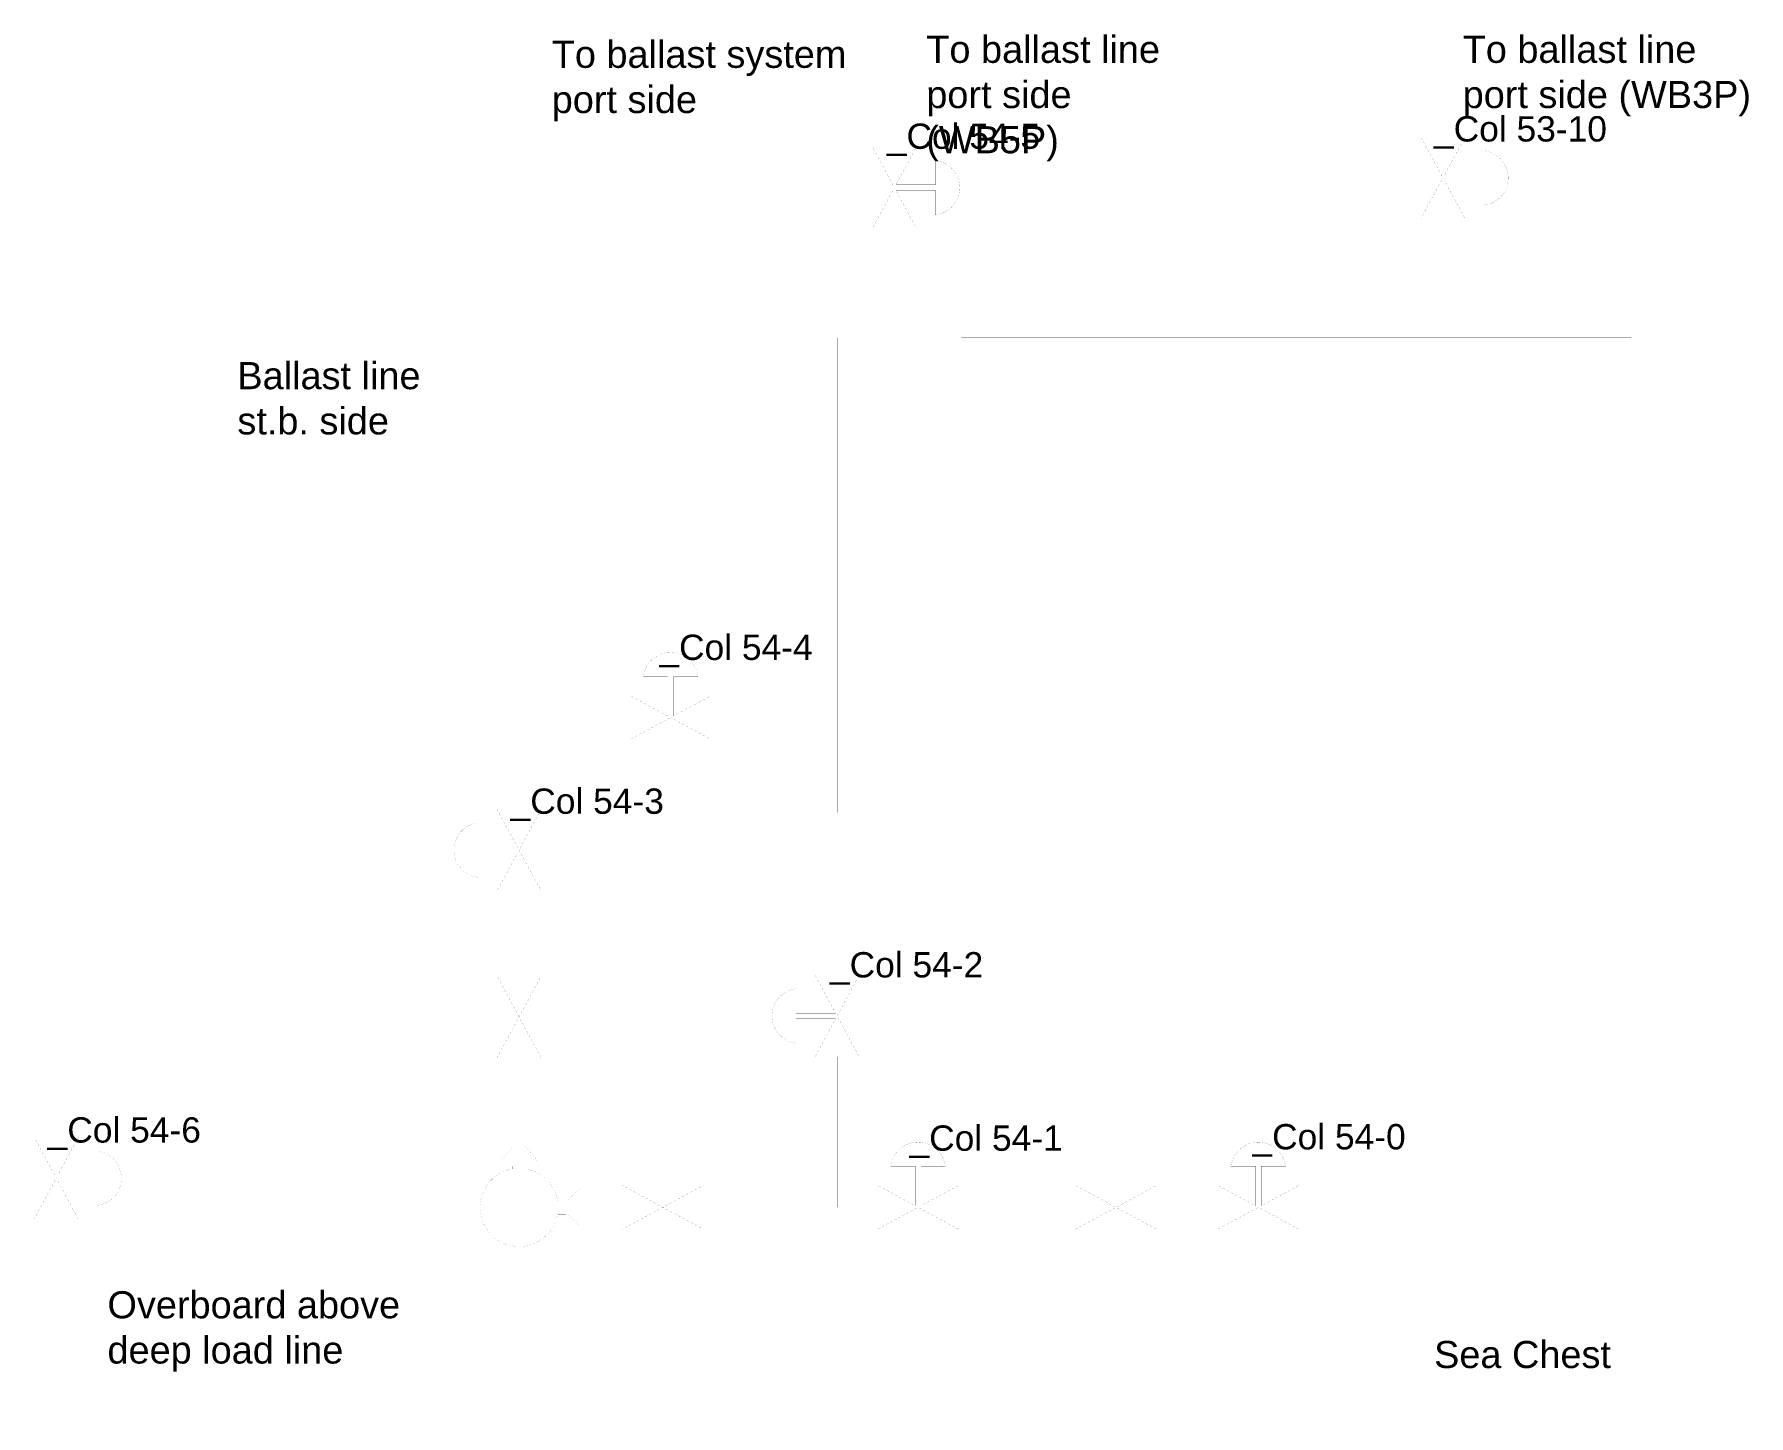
# Model space of a CAD drawing. Header units: millimetres. Extents: x 17311 to 36279, y -1014 to 14267.
import ezdxf

# ---------------------------------------------------------------- set-up
doc = ezdxf.new("R2010")
doc.units = ezdxf.units.MM
for name, color, linetype in [('Suction C', 201, 'Continuous'), ('Suction PS', 131, 'Continuous'), ('Suction SB', 211, 'Continuous'), ('Symboler', 42, 'Continuous'), ('TEKST', 7, 'Continuous')]:
    doc.layers.add(name, color=color, linetype=linetype)
doc.styles.add('ARIAL', font='arial.ttf', dxfattribs={"height": 12})

msp = doc.modelspace()

# ---------------------------------------------------------------- linework, layer by layer
at = {"layer": 'Suction C', "linetype": 'Continuous', "const_width": 0.3}
for points in [[(22675, 14258), (22675, 11038)], [(26827, 13020), (26827, 14258), (26827, 13020)], [(26827, 12121), (26827, 11038)], [(22675, 10786), (22675, 5692)], [(26827, 10786), (26827, 10116), (26194, 10116), (26827, 10116)]]:
    msp.add_lwpolyline(points, close=True, dxfattribs=at)
at = {"layer": 'Suction PS', "linetype": 'Continuous', "const_width": 0.3}
for points in [[(32896, 13128), (32896, 14258), (32896, 13128)], [(31303, 1291), (32431, 1291), (32431, -1014), (32431, 1291), (31303, 1291)]]:
    msp.add_lwpolyline(points, close=True, dxfattribs=at)
at = {"layer": 'Suction SB', "linetype": 'Continuous', "const_width": 0.3}
for points in [[(32896, 12229), (32896, 10913), (32896, 12229)], [(22036, 10913), (34981, 10913), (22036, 10913)], [(26194, 3857), (26194, 10913), (26194, 3857)], [(23902, 6709), (22675, 6709), (22675, 5692), (22675, 6709), (23902, 6709)], [(24801, 6709), (26194, 6709), (24801, 6709)], [(17555, 2064), (17555, 2725), (21427, 2725), (21427, 6223), (22675, 6223), (21427, 6223), (21427, 2725), (17555, 2725), (17555, 2064)], [(22675, 3847), (22675, 4793), (22675, 3847)], [(22675, 2059), (22675, 2948), (22675, 2059)], [(26639, 1291), (26194, 1291), (26194, 2958), (26194, 1291), (26639, 1291)], [(17590, 1164), (17590, -574), (17590, 1164)], [(23816, 1291), (23663, 1291), (23816, 1291)], [(26639, 1291), (24715, 1291), (26639, 1291)], [(28829, 1291), (27538, 1291), (28829, 1291)], [(30404, 1291), (29728, 1291), (30404, 1291)]]:
    msp.add_lwpolyline(points, close=True, dxfattribs=at)
at = {"layer": 'Symboler', "color": 42, "linetype": 'Continuous'}
for points in [[(32913, 12710, 0.84, 0.84, 0), (33351, 12710, 0.84, 0.84, 0), (33351, 12980, 0.84, 0.84, -0.884677), (33351, 12377, 0.84, 0.84, 0), (33351, 12647, 0.84, 0.84, 0), (32913, 12647, 0.84, 0.84, 0), (33139, 12229, 0, 0, 0), (32653, 12229, 0.84, 0.84, 0), (32896, 12679, 0.84, 0.84, 0), (32653, 13128, 0, 0, 0), (33139, 13128, 0.84, 0.84, 0)], [(26844, 12539, 0.84, 0.84, 0), (27282, 12539, 0.84, 0.84, 0), (27282, 12269, 0.84, 0.84, 0.884677), (27282, 12872, 0.84, 0.84, 0), (27282, 12602, 0.84, 0.84, 0), (26844, 12602, 0.84, 0.84, 0), (27070, 13020, 0, 0, 0), (26585, 13020, 0.84, 0.84, 0), (26827, 12570, 0.84, 0.84, 0), (26585, 12121, 0, 0, 0), (27070, 12121, 0.84, 0.84, 0)], [(24383, 6726, 0.84, 0.84, 0), (24383, 7163, 0.84, 0.84, 0), (24653, 7163, 0.84, 0.84, 0.884677), (24050, 7163, 0.84, 0.84, 0), (24320, 7163, 0.84, 0.84, 0), (24320, 6726, 0.84, 0.84, 0), (23902, 6951, 0, 0, 0), (23902, 6466, 0.84, 0.84, 0), (24351, 6709, 0.84, 0.84, 0), (24801, 6466, 0, 0, 0), (24801, 6951, 0.84, 0.84, 0)], [(22658, 5274, 0.84, 0.84, 0), (22220, 5274, 0.84, 0.84, 0), (22220, 5544, 0.84, 0.84, 0.884677), (22220, 4942, 0.84, 0.84, 0), (22220, 5211, 0.84, 0.84, 0), (22658, 5211, 0.84, 0.84, 0), (22432, 4793, 0, 0, 0), (22918, 4793, 0.84, 0.84, 0), (22675, 5243, 0.84, 0.84, 0), (22918, 5692, 0, 0, 0), (22432, 5692, 0.84, 0.84, 0)], [(22675, 3397, 0.84, 0.84, 0), (22432, 2948, 0, 0, 0), (22918, 2948, 0.84, 0.84, 0), (22675, 3397, 0.84, 0.84, 0), (22918, 3847, 0, 0, 0), (22432, 3847, 0.84, 0.84, 0), (22675, 3397, 0.84, 0.84, 0)], [(26177, 3439, 0.84, 0.84, 0), (25739, 3439, 0.84, 0.84, 0), (25739, 3709, 0.84, 0.84, 0.884677), (25739, 3106, 0.84, 0.84, 0), (25739, 3376, 0.84, 0.84, 0), (26177, 3376, 0.84, 0.84, 0), (25951, 2958, 0, 0, 0), (26437, 2958, 0.84, 0.84, 0), (26194, 3407, 0.84, 0.84, 0), (26437, 3857, 0, 0, 0), (25951, 3857, 0.84, 0.84, 0)], [(17572, 1646, 0.84, 0.84, 0), (18009, 1646, 0.84, 0.84, 0), (18009, 1915, 0.84, 0.84, -0.884677), (18009, 1313, 0.84, 0.84, 0), (18009, 1583, 0.84, 0.84, 0), (17572, 1583, 0.84, 0.84, 0), (17797, 1164, 0, 0, 0), (17312, 1164, 0.84, 0.84, 0), (17555, 1614, 0.84, 0.84, 0), (17312, 2064, 0, 0, 0), (17797, 2064, 0.84, 0.84, 0)], [(27120, 1308, 0.84, 0.84, 0), (27120, 1746, 0.84, 0.84, 0), (27390, 1746, 0.84, 0.84, 0.884677), (26787, 1746, 0.84, 0.84, 0), (27057, 1746, 0.84, 0.84, 0), (27057, 1308, 0.84, 0.84, 0), (26639, 1534, 0, 0, 0), (26639, 1048, 0.84, 0.84, 0), (27088, 1291, 0.84, 0.84, 0), (27538, 1048, 0, 0, 0), (27538, 1534, 0.84, 0.84, 0)], [(30885, 1308, 0.84, 0.84, 0), (30885, 1746, 0.84, 0.84, 0), (31155, 1746, 0.84, 0.84, 0.884677), (30553, 1746, 0.84, 0.84, 0), (30822, 1746, 0.84, 0.84, 0), (30822, 1308, 0.84, 0.84, 0), (30404, 1534, 0, 0, 0), (30404, 1048, 0.84, 0.84, 0), (30854, 1291, 0.84, 0.84, 0), (31303, 1048, 0, 0, 0), (31303, 1534, 0.84, 0.84, 0)], [(24265, 1291, 0.84, 0.84, 0), (23816, 1534, 0, 0, 0), (23816, 1048, 0.84, 0.84, 0), (24265, 1291, 0.84, 0.84, 0), (24715, 1048, 0, 0, 0), (24715, 1534, 0.84, 0.84, 0), (24265, 1291, 0.84, 0.84, 0)], [(29279, 1291, 0.84, 0.84, 0), (28829, 1534, 0, 0, 0), (28829, 1048, 0.84, 0.84, 0), (29279, 1291, 0.84, 0.84, 0), (29728, 1048, 0, 0, 0), (29728, 1534, 0.84, 0.84, 0), (29279, 1291, 0.84, 0.84, 0)]]:
    msp.add_lwpolyline(points, format="xyseb", close=True, dxfattribs=at)
at = {"layer": 'Symboler', "linetype": 'Continuous', "const_width": 0.63}
msp.add_lwpolyline([(22749, 2059), (22601, 2059), (22601, 1962), (22477, 1813), (22601, 1813), (22602, 1716, 1.926208), (23101, 1215), (23196, 1215), (23345, 1091), (23345, 1216), (23663, 1216), (23663, 1364), (23346, 1364), (23346, 1487), (23197, 1364), (23101, 1364, 0.315826), (22750, 1716), (22750, 1812), (22872, 1812), (22749, 1961)], format="xyb", close=True, dxfattribs=at)

# ---------------------------------------------------------------- texts
at = {"layer": 'Suction C', "linetype": 'Continuous', "char_height": 300, "attachment_point": 1, "style": 'ARIAL'}
for s, insert, width in [('To ballast line port side (WB5P)', (27180, 14251), 3175.88), ('To ballast line port side (WB3P)', (33114, 14251), 3251.4), ('To ballast system port side', (23036, 14196), 3791.14), ('Ballast line st.b. side', (19558, 10641), 2334.81), ('Overboard above deep load line', (18121, 363), 3302.98), ('Sea Chest', (32798, -187), 3420.34)]:
    msp.add_mtext(s, dxfattribs=dict(at, insert=insert, width=width))
at = {"layer": 'TEKST', "linetype": 'Continuous', "style": 'ARIAL'}
for s, p in [('_Col 54-5', (26743, 13000)), ('_Col 53-10', (32797, 13081)), ('_Col 54-4', (24227, 7346)), ('_Col 54-3', (22581, 5644)), ('_Col 54-2', (26114, 3834)), ('_Col 54-6', (17459, 2007)), ('_Col 54-1', (26994, 1917)), ('_Col 54-0', (30788, 1932))]:
    msp.add_text(s, height=280, dxfattribs=at).set_placement(p)

doc.saveas('drawing.dxf')
